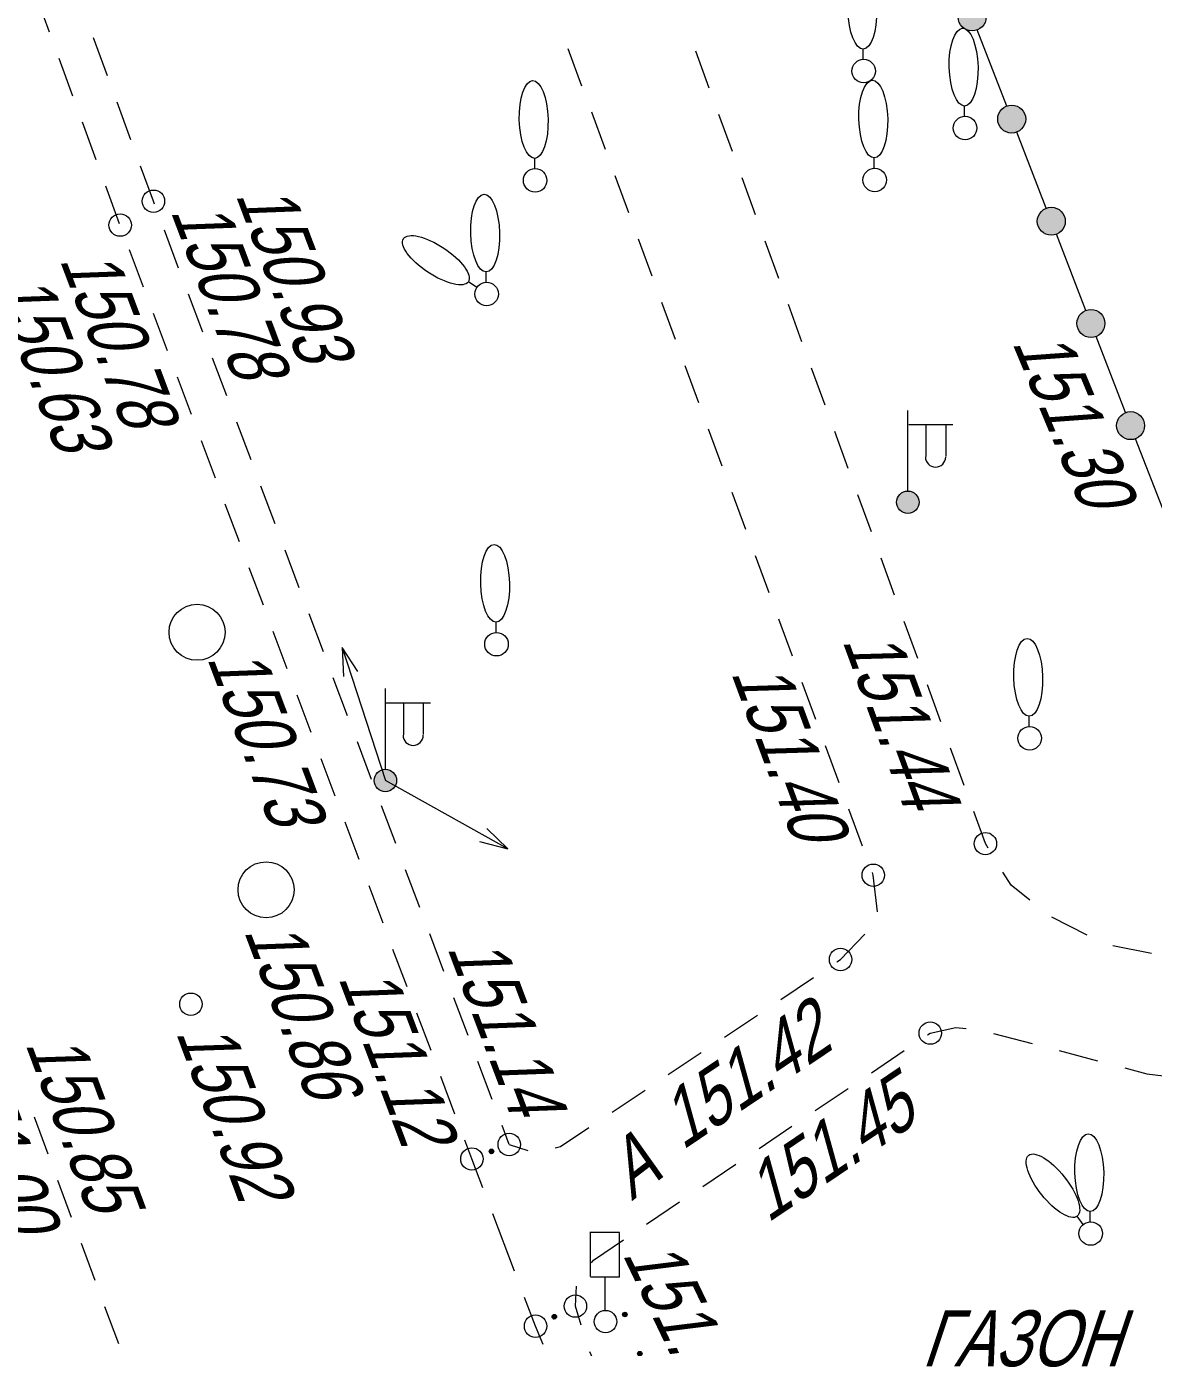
# Model space of a CAD drawing. Header units: metres. Extents: x 382 to 851, y 14083 to 14440.
# Drawn here: x 610.2 to 630.32, y 14277.81 to 14301.4 of the extents above; entities that cross this region are included whole.
import ezdxf
from ezdxf.enums import TextEntityAlignment as Align

# ---------------------------------------------------------------- set-up
doc = ezdxf.new("R2010")
doc.units = ezdxf.units.M
doc.header["$MEASUREMENT"] = 0
for name, color, linetype, lineweight in [('Бортовой камень', 7, 'Continuous', 25), ('Горизонтали', 7, 'Continuous', 25), ('Граница улицы', 7, 'Continuous', 25), ('Колодцы', 7, 'Continuous', 25), ('Леса и газоны', 7, 'Continuous', 25), ('ЛЭП', 7, 'Continuous', 25), ('Ограды', 7, 'Continuous', 25), ('Отдельно стоящее дерево', 7, 'Continuous', 25), ('Полоса деревьев', 7, 'Continuous', 25), ('Светофоры', 7, 'Continuous', 25), ('Фонари', 7, 'Continuous', 25)]:
    doc.layers.add(name, color=color, linetype=linetype, lineweight=lineweight)
doc.styles.add('Style-RUSSIAN_1251 I 0.32289', font='RUSSIAN_1251.shx', dxfattribs={"oblique": 18.5})

# ---------------------------------------------------------------- blocks, each defined once
blk = doc.blocks.new('KOLOD_27')
at = {"layer": 'Колодцы', "color": 251, "linetype": 'Continuous', "lineweight": 9}
blk.add_arc((0, 0), 0.5, 0, 360, dxfattribs=at)
blk = doc.blocks.new('PIKET_203')
at = {"layer": 'Горизонтали', "color": 251, "linetype": 'Continuous', "lineweight": 9}
blk.add_arc((0, 0), 0.2, 0, 360, dxfattribs=at)
blk = doc.blocks.new('DEREVO_273')
at = {"layer": 'Отдельно стоящее дерево', "color": 251, "linetype": 'Continuous', "lineweight": 9, "flags": 128}
blk.add_lwpolyline([(-0.007, 0.21), (-0.007, 0.393)], dxfattribs=at)
at = {"layer": 'Отдельно стоящее дерево', "color": 251, "linetype": 'Continuous', "lineweight": 9}
blk.add_arc((0, 0), 0.21, 0, 359.99999, dxfattribs=at)
blk.add_ellipse((-0.0255, 1.088), major_axis=(-0.0185, 0.695), ratio=0.3698286, dxfattribs=at)
blk = doc.blocks.new('DEREVO_274')
at = {"layer": 'Отдельно стоящее дерево', "color": 251, "linetype": 'Continuous', "lineweight": 9, "flags": 128}
blk.add_lwpolyline([(-0.007, 0.21), (-0.007, 0.393)], dxfattribs=at)
at = {"layer": 'Отдельно стоящее дерево', "color": 251, "linetype": 'Continuous', "lineweight": 9}
blk.add_arc((0, 0), 0.21, 0, 359.99999, dxfattribs=at)
blk.add_ellipse((-0.0255, 1.088), major_axis=(-0.0185, 0.695), ratio=0.3698286, dxfattribs=at)
blk = doc.blocks.new('DEREVO_275')
at = {"layer": 'Отдельно стоящее дерево', "color": 251, "linetype": 'Continuous', "lineweight": 9, "flags": 128}
blk.add_lwpolyline([(-0.007, 0.21), (-0.007, 0.393)], dxfattribs=at)
at = {"layer": 'Отдельно стоящее дерево', "color": 251, "linetype": 'Continuous', "lineweight": 9}
blk.add_arc((0, 0), 0.21, 0, 359.99999, dxfattribs=at)
blk.add_ellipse((-0.0255, 1.088), major_axis=(-0.0185, 0.695), ratio=0.3698286, dxfattribs=at)
blk = doc.blocks.new('DEREVO_296')
at = {"layer": 'Отдельно стоящее дерево', "color": 251, "linetype": 'Continuous', "lineweight": 9, "flags": 128}
blk.add_lwpolyline([(-0.007, 0.21), (-0.007, 0.393)], dxfattribs=at)
at = {"layer": 'Отдельно стоящее дерево', "color": 251, "linetype": 'Continuous', "lineweight": 9}
blk.add_arc((0, 0), 0.21, 0, 360, dxfattribs=at)
blk.add_ellipse((-0.025, 1.088), major_axis=(-0.019, 0.695), ratio=0.369829, dxfattribs=at)
blk = doc.blocks.new('DEREVO_297')
at = {"layer": 'Отдельно стоящее дерево', "color": 251, "linetype": 'Continuous', "lineweight": 9, "flags": 128}
blk.add_lwpolyline([(-0.007, 0.21), (-0.007, 0.393)], dxfattribs=at)
at = {"layer": 'Отдельно стоящее дерево', "color": 251, "linetype": 'Continuous', "lineweight": 9}
blk.add_arc((0.00039, -0.00009), 0.21, 0, 359.999994, dxfattribs=at)
blk.add_ellipse((-0.02511, 1.08791), major_axis=(-0.0185, 0.695), ratio=0.36982862, dxfattribs=at)
blk = doc.blocks.new('DEREVO_301')
at = {"layer": 'Отдельно стоящее дерево', "color": 251, "linetype": 'Continuous', "lineweight": 9, "flags": 128}
blk.add_lwpolyline([(-0.007, 0.21), (-0.007, 0.393)], dxfattribs=at)
at = {"layer": 'Отдельно стоящее дерево', "color": 251, "linetype": 'Continuous', "lineweight": 9}
blk.add_arc((-0.00007, -0.00034), 0.21, 0, 359.999994, dxfattribs=at)
blk.add_ellipse((-0.02557, 1.08766), major_axis=(-0.0185, 0.695), ratio=0.36982862, dxfattribs=at)
blk = doc.blocks.new('DEREVO_302')
at = {"layer": 'Отдельно стоящее дерево', "color": 251, "linetype": 'Continuous', "lineweight": 9, "flags": 128}
blk.add_lwpolyline([(-0.007, 0.21), (-0.007, 0.393)], dxfattribs=at)
at = {"layer": 'Отдельно стоящее дерево', "color": 251, "linetype": 'Continuous', "lineweight": 9}
blk.add_arc((0, 0), 0.21, 0, 360, dxfattribs=at)
blk.add_ellipse((-0.025, 1.088), major_axis=(-0.018, 0.695), ratio=0.369829, dxfattribs=at)
blk = doc.blocks.new('DEREVO_303')
at = {"layer": 'Отдельно стоящее дерево', "color": 251, "linetype": 'Continuous', "lineweight": 9, "flags": 128}
blk.add_lwpolyline([(-0.007, 0.21), (-0.007, 0.393)], dxfattribs=at)
at = {"layer": 'Отдельно стоящее дерево', "color": 251, "linetype": 'Continuous', "lineweight": 9}
blk.add_arc((0, 0), 0.21, 0, 360, dxfattribs=at)
blk.add_ellipse((-0.026, 1.088), major_axis=(-0.019, 0.695), ratio=0.369829, dxfattribs=at)
blk = doc.blocks.new('KOLOD_52')
at = {"layer": 'Колодцы', "color": 251, "linetype": 'Continuous', "lineweight": 9}
blk.add_arc((0, 0), 0.5, 0, 360, dxfattribs=at)
blk = doc.blocks.new('DORZN1_16')
at = {"layer": 'Светофоры', "color": 251, "linetype": 'Continuous', "lineweight": 9}
for p, q in [((-0.27, 0.806), (-0.27, 1.603)), ((-0.27, 1.598), (0.252, 1.598)), ((0.252, 0.792), (0.252, 1.589)), ((-0.27, 0.801), (0.248, 0.801)), ((-0.004, 0.2), (-0.004, 0.801))]:
    blk.add_line(p, q, dxfattribs=at)
blk.add_arc((0, 0), 0.2, 0, 360, dxfattribs=at)
blk = doc.blocks.new('DEREVO_305')
at = {"layer": 'Отдельно стоящее дерево', "color": 251, "linetype": 'Continuous', "lineweight": 9, "flags": 128}
blk.add_lwpolyline([(-0.007, 0.21), (-0.007, 0.393)], dxfattribs=at)
at = {"layer": 'Отдельно стоящее дерево', "color": 251, "linetype": 'Continuous', "lineweight": 9}
blk.add_arc((0, 0), 0.21, 0, 360, dxfattribs=at)
blk.add_ellipse((-0.025, 1.088), major_axis=(-0.019, 0.695), ratio=0.369829, dxfattribs=at)
blk = doc.blocks.new('msdElementTypeLineString_74')
at = {"layer": 'Полоса деревьев', "color": 251, "linetype": 'Continuous', "lineweight": 9}
for p, q in [((22.307, 10.022), (22.26, 9.988)), ((22.313, 10.021), (22.26, 9.981)), ((22.301, 10.024), (22.261, 9.994)), ((22.318, 10.018), (22.261, 9.975)), ((22.323, 10.016), (22.263, 9.971)), ((22.327, 10.012), (22.264, 9.966)), ((22.29, 10.022), (22.266, 10.004)), ((22.331, 10.009), (22.266, 9.961)), ((22.333, 10.004), (22.27, 9.958)), ((22.335, 10), (22.274, 9.954)), ((22.337, 9.995), (22.278, 9.951)), ((22.339, 9.99), (22.282, 9.948)), ((22.338, 9.983), (22.289, 9.946)), ((22.338, 9.977), (22.295, 9.945)), ((22.335, 9.968), (22.304, 9.945)), ((22.33, 9.958), (22.322, 9.953)), ((21.699, 9.576), (21.659, 9.546)), ((21.705, 9.574), (21.659, 9.539)), ((21.712, 9.572), (21.659, 9.533)), ((21.717, 9.57), (21.659, 9.527)), ((21.722, 9.567), (21.662, 9.523)), ((21.725, 9.564), (21.663, 9.517)), ((21.688, 9.574), (21.664, 9.556)), ((21.729, 9.561), (21.665, 9.513)), ((21.731, 9.556), (21.669, 9.509)), ((21.734, 9.551), (21.673, 9.506)), ((21.736, 9.547), (21.676, 9.503)), ((21.737, 9.542), (21.681, 9.5)), ((21.737, 9.535), (21.687, 9.498)), ((21.737, 9.529), (21.693, 9.497)), ((21.733, 9.52), (21.703, 9.497)), ((21.728, 9.51), (21.721, 9.505)), ((21.11, 9.124), (21.057, 9.085)), ((21.098, 9.128), (21.058, 9.098)), ((21.104, 9.126), (21.058, 9.091)), ((21.116, 9.122), (21.058, 9.079)), ((21.12, 9.119), (21.06, 9.075)), ((21.124, 9.116), (21.061, 9.069)), ((21.087, 9.126), (21.063, 9.108)), ((21.128, 9.113), (21.064, 9.065)), ((21.13, 9.108), (21.067, 9.061)), ((21.132, 9.103), (21.071, 9.058)), ((21.134, 9.099), (21.075, 9.054)), ((21.136, 9.093), (21.08, 9.052)), ((21.136, 9.087), (21.086, 9.05)), ((21.135, 9.081), (21.092, 9.048)), ((21.132, 9.072), (21.101, 9.049)), ((21.127, 9.062), (21.12, 9.057)), ((20.496, 8.68), (20.456, 8.65)), ((20.503, 8.678), (20.456, 8.643)), ((20.509, 8.676), (20.456, 8.637)), ((20.514, 8.674), (20.456, 8.631)), ((20.519, 8.671), (20.459, 8.626)), ((20.523, 8.668), (20.46, 8.621)), ((20.485, 8.678), (20.461, 8.66)), ((20.526, 8.664), (20.462, 8.617)), ((20.529, 8.66), (20.466, 8.613)), ((20.531, 8.655), (20.47, 8.61)), ((20.533, 8.651), (20.474, 8.606)), ((20.534, 8.645), (20.478, 8.604)), ((20.534, 8.639), (20.484, 8.602)), ((20.534, 8.633), (20.491, 8.6)), ((20.53, 8.624), (20.5, 8.601)), ((20.525, 8.614), (20.518, 8.608)), ((19.907, 8.228), (19.854, 8.189)), ((19.895, 8.231), (19.855, 8.202)), ((19.901, 8.23), (19.855, 8.195)), ((19.913, 8.226), (19.855, 8.183)), ((19.917, 8.223), (19.857, 8.178)), ((19.921, 8.22), (19.859, 8.173)), ((19.884, 8.229), (19.86, 8.212)), ((19.925, 8.216), (19.861, 8.169)), ((19.927, 8.212), (19.865, 8.165)), ((19.929, 8.207), (19.868, 8.162)), ((19.932, 8.203), (19.872, 8.158)), ((19.933, 8.197), (19.877, 8.155)), ((19.933, 8.191), (19.883, 8.154)), ((19.932, 8.185), (19.889, 8.152)), ((19.929, 8.176), (19.899, 8.153)), ((19.924, 8.166), (19.917, 8.16)), ((17.088, 6.14), (17.048, 6.11)), ((17.095, 6.139), (17.048, 6.104)), ((17.101, 6.137), (17.048, 6.098)), ((17.106, 6.135), (17.048, 6.092)), ((17.077, 6.138), (17.053, 6.12)), ((17.111, 6.132), (17.051, 6.087)), ((17.115, 6.129), (17.052, 6.082)), ((17.118, 6.125), (17.054, 6.077)), ((17.121, 6.121), (17.058, 6.074)), ((17.123, 6.116), (17.062, 6.071)), ((17.125, 6.111), (17.066, 6.067)), ((17.126, 6.106), (17.07, 6.064)), ((17.126, 6.1), (17.076, 6.063)), ((17.126, 6.093), (17.083, 6.061)), ((17.122, 6.085), (17.092, 6.062)), ((17.117, 6.075), (17.11, 6.069)), ((16.499, 5.689), (16.446, 5.65)), ((16.487, 5.692), (16.447, 5.662)), ((16.493, 5.691), (16.447, 5.656)), ((16.505, 5.687), (16.447, 5.644)), ((16.509, 5.684), (16.449, 5.639)), ((16.513, 5.681), (16.451, 5.634)), ((16.476, 5.69), (16.452, 5.672)), ((16.517, 5.677), (16.453, 5.629)), ((16.519, 5.673), (16.457, 5.626)), ((16.521, 5.668), (16.46, 5.622)), ((16.523, 5.663), (16.464, 5.619)), ((16.525, 5.658), (16.469, 5.616)), ((16.525, 5.652), (16.475, 5.615)), ((16.524, 5.645), (16.481, 5.613)), ((16.521, 5.637), (16.49, 5.614)), ((16.516, 5.627), (16.509, 5.621)), ((15.886, 5.244), (15.845, 5.214)), ((15.892, 5.242), (15.845, 5.208)), ((15.898, 5.241), (15.845, 5.201)), ((15.903, 5.239), (15.846, 5.196)), ((15.908, 5.236), (15.848, 5.191)), ((15.912, 5.232), (15.849, 5.186)), ((15.875, 5.242), (15.85, 5.224)), ((15.915, 5.229), (15.851, 5.181)), ((15.918, 5.224), (15.855, 5.178)), ((15.92, 5.22), (15.859, 5.174)), ((15.922, 5.215), (15.863, 5.171)), ((15.923, 5.21), (15.867, 5.168)), ((15.923, 5.204), (15.873, 5.167)), ((15.923, 5.197), (15.88, 5.165)), ((15.92, 5.188), (15.889, 5.166)), ((15.915, 5.178), (15.907, 5.173)), ((0.343, 4.777), (0.332, 4.813)), ((0.335, 4.785), (0.333, 4.794)), ((0.35, 4.771), (0.334, 4.823)), ((0.356, 4.769), (0.338, 4.828)), ((0.362, 4.766), (0.341, 4.833)), ((0.367, 4.766), (0.346, 4.836)), ((0.372, 4.766), (0.35, 4.839)), ((0.378, 4.767), (0.355, 4.841)), ((0.383, 4.767), (0.359, 4.844)), ((0.387, 4.77), (0.364, 4.844)), ((0.392, 4.772), (0.369, 4.844)), ((0.396, 4.776), (0.374, 4.844)), ((0.4, 4.78), (0.38, 4.843)), ((0.403, 4.785), (0.386, 4.841)), ((0.407, 4.791), (0.392, 4.838)), ((0.409, 4.802), (0.4, 4.83)), ((15.287, 4.809), (15.231, 4.774)), ((15.281, 4.811), (15.232, 4.78)), ((15.292, 4.807), (15.232, 4.768)), ((15.275, 4.813), (15.233, 4.786)), ((15.297, 4.803), (15.233, 4.763)), ((15.3, 4.8), (15.234, 4.758)), ((15.304, 4.796), (15.236, 4.753)), ((15.264, 4.812), (15.239, 4.796)), ((15.306, 4.791), (15.24, 4.749)), ((15.307, 4.787), (15.243, 4.746)), ((15.309, 4.782), (15.247, 4.742)), ((15.31, 4.777), (15.251, 4.739)), ((15.31, 4.77), (15.257, 4.737)), ((15.309, 4.764), (15.263, 4.735)), ((15.305, 4.755), (15.273, 4.735)), ((15.299, 4.746), (15.292, 4.741)), ((14.655, 4.406), (14.599, 4.37)), ((14.66, 4.403), (14.599, 4.364)), ((14.649, 4.408), (14.6, 4.376)), ((14.643, 4.41), (14.601, 4.383)), ((14.664, 4.4), (14.601, 4.36)), ((14.668, 4.396), (14.602, 4.354)), ((14.672, 4.393), (14.604, 4.349)), ((14.632, 4.409), (14.606, 4.392)), ((14.673, 4.388), (14.608, 4.346)), ((14.675, 4.383), (14.611, 4.342)), ((14.677, 4.378), (14.615, 4.338)), ((14.678, 4.373), (14.619, 4.335)), ((14.677, 4.367), (14.625, 4.333)), ((14.677, 4.36), (14.631, 4.331)), ((14.673, 4.352), (14.641, 4.331)), ((14.667, 4.342), (14.659, 4.337)), ((0.613, 4.074), (0.597, 4.109)), ((0.621, 4.069), (0.599, 4.118)), ((0.604, 4.082), (0.601, 4.09)), ((0.627, 4.067), (0.602, 4.124)), ((0.633, 4.066), (0.605, 4.13)), ((0.638, 4.066), (0.608, 4.134)), ((0.643, 4.067), (0.613, 4.137)), ((0.648, 4.068), (0.617, 4.14)), ((0.653, 4.069), (0.621, 4.143)), ((0.657, 4.072), (0.626, 4.144)), ((0.662, 4.075), (0.631, 4.144)), ((0.665, 4.079), (0.636, 4.145)), ((0.669, 4.084), (0.642, 4.144)), ((0.672, 4.089), (0.648, 4.143)), ((0.675, 4.095), (0.654, 4.141)), ((0.675, 4.106), (0.663, 4.134)), ((11.675, 2.575), (11.617, 2.543)), ((11.68, 2.572), (11.617, 2.538)), ((11.669, 2.578), (11.618, 2.55)), ((11.684, 2.569), (11.618, 2.533)), ((11.663, 2.58), (11.619, 2.556)), ((11.687, 2.565), (11.619, 2.527)), ((11.691, 2.561), (11.621, 2.523)), ((11.692, 2.556), (11.624, 2.519)), ((11.652, 2.58), (11.625, 2.565)), ((11.694, 2.552), (11.627, 2.515)), ((11.695, 2.547), (11.63, 2.511)), ((11.696, 2.541), (11.635, 2.507)), ((11.695, 2.535), (11.64, 2.505)), ((11.694, 2.529), (11.646, 2.503)), ((11.689, 2.52), (11.656, 2.502)), ((11.683, 2.511), (11.675, 2.507)), ((11.018, 2.213), (10.96, 2.181)), ((11.023, 2.21), (10.96, 2.175)), ((11.012, 2.215), (10.961, 2.187)), ((11.006, 2.218), (10.962, 2.194)), ((11.027, 2.207), (10.962, 2.17)), ((11.031, 2.203), (10.962, 2.165)), ((11.034, 2.199), (10.964, 2.16)), ((11.035, 2.194), (10.967, 2.156)), ((10.995, 2.217), (10.969, 2.203)), ((11.037, 2.189), (10.97, 2.152)), ((11.039, 2.184), (10.974, 2.149)), ((11.039, 2.179), (10.978, 2.145)), ((11.038, 2.173), (10.984, 2.143)), ((11.037, 2.166), (10.99, 2.14)), ((11.032, 2.158), (10.999, 2.14)), ((11.026, 2.149), (11.018, 2.145)), ((10.353, 1.875), (10.288, 1.844)), ((10.348, 1.879), (10.289, 1.85)), ((10.343, 1.881), (10.29, 1.856)), ((10.357, 1.872), (10.29, 1.839)), ((10.36, 1.868), (10.29, 1.834)), ((10.363, 1.864), (10.291, 1.829)), ((10.337, 1.884), (10.292, 1.862)), ((10.365, 1.859), (10.294, 1.825)), ((10.366, 1.854), (10.297, 1.821)), ((10.326, 1.884), (10.299, 1.871)), ((10.367, 1.849), (10.3, 1.817)), ((10.368, 1.843), (10.304, 1.813)), ((10.366, 1.837), (10.31, 1.81)), ((10.365, 1.831), (10.316, 1.807)), ((10.36, 1.823), (10.325, 1.806)), ((10.353, 1.814), (10.345, 1.81)), ((2.937, 1.448), (2.879, 1.487)), ((2.931, 1.446), (2.879, 1.481)), ((2.941, 1.451), (2.88, 1.492)), ((2.925, 1.444), (2.88, 1.474)), ((2.945, 1.454), (2.882, 1.497)), ((2.949, 1.458), (2.884, 1.502)), ((2.915, 1.444), (2.884, 1.466)), ((2.952, 1.462), (2.886, 1.506)), ((2.954, 1.466), (2.89, 1.51)), ((2.956, 1.471), (2.894, 1.513)), ((2.904, 1.446), (2.897, 1.451)), ((2.957, 1.476), (2.898, 1.517)), ((2.958, 1.482), (2.903, 1.519)), ((2.957, 1.488), (2.909, 1.521)), ((2.957, 1.495), (2.915, 1.523)), ((2.951, 1.505), (2.926, 1.521)), ((9.673, 1.553), (9.613, 1.524)), ((9.678, 1.55), (9.613, 1.519)), ((9.681, 1.546), (9.614, 1.514)), ((9.685, 1.542), (9.614, 1.508)), ((9.667, 1.556), (9.615, 1.531)), ((9.661, 1.559), (9.616, 1.537)), ((9.688, 1.538), (9.616, 1.503)), ((9.689, 1.533), (9.619, 1.499)), ((9.69, 1.528), (9.622, 1.495)), ((9.65, 1.559), (9.623, 1.546)), ((9.691, 1.523), (9.625, 1.491)), ((9.692, 1.518), (9.629, 1.488)), ((9.69, 1.512), (9.634, 1.485)), ((9.689, 1.505), (9.64, 1.482)), ((9.684, 1.498), (9.65, 1.481)), ((9.677, 1.489), (9.669, 1.485)), ((8.997, 1.228), (8.937, 1.199)), ((9.002, 1.224), (8.937, 1.193)), ((9.006, 1.221), (8.938, 1.188)), ((8.991, 1.23), (8.939, 1.205)), ((9.009, 1.217), (8.939, 1.183)), ((8.985, 1.233), (8.94, 1.212)), ((9.012, 1.213), (8.94, 1.178)), ((9.013, 1.208), (8.943, 1.174)), ((9.014, 1.203), (8.946, 1.17)), ((8.974, 1.233), (8.947, 1.22)), ((9.016, 1.198), (8.949, 1.166)), ((9.016, 1.193), (8.953, 1.162)), ((9.015, 1.186), (8.959, 1.159)), ((9.013, 1.18), (8.965, 1.157)), ((3.559, 1.029), (3.501, 1.068)), ((3.564, 1.032), (3.502, 1.073)), ((3.553, 1.027), (3.502, 1.062)), ((3.547, 1.025), (3.502, 1.055)), ((3.567, 1.035), (3.504, 1.078)), ((3.571, 1.039), (3.506, 1.083)), ((3.537, 1.025), (3.506, 1.047)), ((3.574, 1.043), (3.508, 1.087)), ((3.576, 1.047), (3.512, 1.091)), ((3.578, 1.052), (3.516, 1.094)), ((3.526, 1.027), (3.519, 1.032)), ((3.579, 1.057), (3.52, 1.098)), ((3.58, 1.063), (3.525, 1.1)), ((3.579, 1.069), (3.531, 1.102)), ((3.579, 1.076), (3.537, 1.104)), ((3.573, 1.086), (3.548, 1.102)), ((9.008, 1.172), (8.974, 1.156)), ((9.001, 1.163), (8.993, 1.159)), ((4.239, 0.704), (4.171, 0.734)), ((4.235, 0.701), (4.171, 0.729)), ((4.242, 0.709), (4.172, 0.739)), ((4.229, 0.698), (4.173, 0.723)), ((4.245, 0.713), (4.174, 0.744)), ((4.224, 0.695), (4.174, 0.717)), ((4.248, 0.717), (4.175, 0.749)), ((4.249, 0.722), (4.178, 0.753)), ((4.214, 0.693), (4.18, 0.709)), ((4.25, 0.727), (4.182, 0.757)), ((4.25, 0.732), (4.184, 0.761)), ((4.25, 0.738), (4.189, 0.765)), ((4.248, 0.744), (4.195, 0.768)), ((4.246, 0.75), (4.201, 0.771)), ((4.239, 0.759), (4.212, 0.771)), ((4.203, 0.693), (4.195, 0.697)), ((4.947, 0.452), (4.874, 0.475)), ((4.949, 0.456), (4.875, 0.48)), ((4.952, 0.461), (4.876, 0.485)), ((4.952, 0.466), (4.878, 0.49)), ((4.953, 0.471), (4.881, 0.494)), ((4.952, 0.476), (4.884, 0.499)), ((4.951, 0.482), (4.888, 0.502)), ((4.949, 0.488), (4.894, 0.506)), ((4.947, 0.494), (4.899, 0.509)), ((4.939, 0.502), (4.91, 0.511)), ((4.944, 0.448), (4.874, 0.47)), ((4.941, 0.443), (4.874, 0.465)), ((4.935, 0.44), (4.876, 0.459)), ((4.93, 0.436), (4.879, 0.453)), ((4.921, 0.434), (4.885, 0.446)), ((4.91, 0.432), (4.901, 0.435)), ((5.683, 0.308), (5.604, 0.32)), ((5.682, 0.303), (5.605, 0.315)), ((5.68, 0.298), (5.605, 0.31)), ((5.678, 0.293), (5.605, 0.305)), ((5.683, 0.313), (5.606, 0.325)), ((5.676, 0.289), (5.606, 0.299)), ((5.683, 0.318), (5.609, 0.329)), ((5.671, 0.284), (5.61, 0.294)), ((5.682, 0.323), (5.611, 0.334)), ((5.666, 0.28), (5.613, 0.288)), ((5.68, 0.329), (5.614, 0.339)), ((5.676, 0.334), (5.619, 0.343)), ((5.657, 0.276), (5.62, 0.282)), ((5.673, 0.34), (5.624, 0.347)), ((5.664, 0.346), (5.634, 0.351)), ((5.647, 0.273), (5.638, 0.274))]:
    blk.add_line(p, q, dxfattribs=at)
for centre, radius in [((22.299, 9.984), 0.04), ((21.698, 9.536), 0.04), ((21.096, 9.088), 0.04), ((20.495, 8.64), 0.04), ((19.893, 8.192), 0.04), ((19.152, 7.639), 0.175), ((18.49, 7.146), 0.25), ((17.834, 6.646), 0.175), ((17.087, 6.101), 0.04), ((16.485, 5.652), 0.04), ((15.884, 5.204), 0.04), ((0.37, 4.805), 0.04), ((15.271, 4.774), 0.04), ((14.638, 4.37), 0.04), ((0.636, 4.106), 0.04), ((13.859, 3.872), 0.175), ((13.163, 3.429), 0.25), ((1.111, 3.313), 0.175), ((12.473, 2.977), 0.175), ((1.669, 2.705), 0.25), ((11.656, 2.541), 0.04), ((2.219, 2.09), 0.175), ((10.999, 2.179), 0.04), ((10.328, 1.845), 0.04), ((2.919, 1.483), 0.04), ((9.652, 1.52), 0.04), ((8.976, 1.194), 0.04), ((3.541, 1.064), 0.04), ((8.126, 0.834), 0.175), ((4.211, 0.732), 0.04), ((7.352, 0.547), 0.25), ((4.913, 0.472), 0.04), ((5.644, 0.313), 0.04), ((6.582, 0.252), 0.175)]:
    blk.add_circle(centre, radius, dxfattribs=at)
blk = doc.blocks.new('msdElementTypeLine_20')
at = {"layer": 'Граница улицы', "color": 251, "linetype": 'Continuous', "lineweight": 9}
for p, q in [((0.35, 0.181), (0.415, 0.206)), ((0.35, 0.176), (0.419, 0.202)), ((0.351, 0.171), (0.422, 0.198)), ((0.352, 0.187), (0.41, 0.21)), ((0.352, 0.166), (0.424, 0.194)), ((0.353, 0.16), (0.427, 0.189)), ((0.354, 0.193), (0.404, 0.213)), ((0.355, 0.156), (0.428, 0.184)), ((0.358, 0.152), (0.428, 0.179)), ((0.359, 0.201), (0.395, 0.214)), ((0.362, 0.148), (0.429, 0.174)), ((0.366, 0.144), (0.428, 0.168)), ((0.367, 0.209), (0.375, 0.212)), ((0.372, 0.141), (0.426, 0.162)), ((0.377, 0.138), (0.424, 0.156)), ((0.389, 0.137), (0.417, 0.148))]:
    blk.add_line(p, q, dxfattribs=at)
blk.add_circle((0.39, 0.176), 0.04, dxfattribs=at)
blk = doc.blocks.new('msdElementTypeLine_21')
at = {"layer": 'Граница улицы', "color": 251, "linetype": 'Continuous', "lineweight": 9}
for p, q in [((0.335, 0.21), (0.398, 0.241)), ((0.336, 0.216), (0.392, 0.244)), ((0.336, 0.205), (0.402, 0.238)), ((0.338, 0.222), (0.386, 0.247)), ((0.343, 0.23), (0.377, 0.248)), ((0.349, 0.239), (0.357, 0.243)), ((0.337, 0.2), (0.405, 0.234)), ((0.338, 0.195), (0.408, 0.23)), ((0.34, 0.19), (0.411, 0.226)), ((0.343, 0.186), (0.412, 0.221)), ((0.346, 0.182), (0.413, 0.215)), ((0.35, 0.178), (0.414, 0.211)), ((0.355, 0.175), (0.414, 0.205)), ((0.361, 0.172), (0.413, 0.198)), ((0.367, 0.17), (0.411, 0.192)), ((0.378, 0.17), (0.405, 0.183))]:
    blk.add_line(p, q, dxfattribs=at)
blk.add_circle((0.375, 0.209), 0.04, dxfattribs=at)
blk = doc.blocks.new('PIKET_224')
at = {"layer": 'Горизонтали', "color": 251, "linetype": 'Continuous', "lineweight": 9}
blk.add_arc((0, 0), 0.2, 0, 360, dxfattribs=at)
blk = doc.blocks.new('PIKET_225')
at = {"layer": 'Горизонтали', "color": 251, "linetype": 'Continuous', "lineweight": 9}
blk.add_arc((0, 0), 0.2, 0, 360, dxfattribs=at)
blk = doc.blocks.new('PIKET_226')
at = {"layer": 'Горизонтали', "color": 251, "linetype": 'Continuous', "lineweight": 9}
blk.add_arc((0, 0), 0.2, 0, 360, dxfattribs=at)
blk = doc.blocks.new('PIKET_227')
at = {"layer": 'Горизонтали', "color": 251, "linetype": 'Continuous', "lineweight": 9}
blk.add_arc((0, 0), 0.2, 0, 360, dxfattribs=at)
blk = doc.blocks.new('PIKET_228')
at = {"layer": 'Горизонтали', "color": 251, "linetype": 'Continuous', "lineweight": 9}
blk.add_arc((0, 0), 0.2, 0, 360, dxfattribs=at)
blk = doc.blocks.new('PIKET_229')
at = {"layer": 'Горизонтали', "color": 251, "linetype": 'Continuous', "lineweight": 9}
blk.add_arc((0, 0), 0.2, 0, 360, dxfattribs=at)
blk = doc.blocks.new('FNRM1_1')
at = {"layer": 'Фонари', "linetype": 'Continuous', "lineweight": 9}
h = blk.add_hatch(color=251, dxfattribs=at)
edge = h.paths.add_edge_path()
edge.add_arc((0, 0), 0.2, 0, 360)
at = {"layer": 'Фонари', "color": 251, "linetype": 'Continuous', "lineweight": 9}
for p, q in [((0.003, 0.2), (0.003, 1.641)), ((0.017, 1.388), (0.805, 1.388)), ((0.322, 1.371), (0.322, 0.816)), ((0.676, 1.378), (0.676, 0.823))]:
    blk.add_line(p, q, dxfattribs=at)
blk.add_circle((0, 0), 0.2, dxfattribs=at)
blk.add_arc((0.496, 0.809), 0.181, 180, 0, dxfattribs=at)
blk = doc.blocks.new('PIKET_232')
at = {"layer": 'Горизонтали', "color": 251, "linetype": 'Continuous', "lineweight": 9}
blk.add_arc((0, 0), 0.2, 0, 360, dxfattribs=at)
blk = doc.blocks.new('DEREVO_307')
at = {"layer": 'Отдельно стоящее дерево', "color": 251, "linetype": 'Continuous', "lineweight": 9, "flags": 128}
blk.add_lwpolyline([(-0.007, 0.21), (-0.007, 0.393)], dxfattribs=at)
at = {"layer": 'Отдельно стоящее дерево', "color": 251, "linetype": 'Continuous', "lineweight": 9}
blk.add_arc((0.00004, -0.00008), 0.21, 0, 359.999994, dxfattribs=at)
blk.add_ellipse((-0.02546, 1.08792), major_axis=(-0.0185, 0.695), ratio=0.36982862, dxfattribs=at)
blk = doc.blocks.new('FNRM1_5')
at = {"layer": 'Фонари', "linetype": 'Continuous', "lineweight": 9}
h = blk.add_hatch(color=251, dxfattribs=at)
edge = h.paths.add_edge_path()
edge.add_arc((0, 0), 0.2, 0, 360)
at = {"layer": 'Фонари', "color": 251, "linetype": 'Continuous', "lineweight": 9}
for p, q in [((0.003, 0.2), (0.003, 1.641)), ((0.017, 1.388), (0.805, 1.388)), ((0.322, 1.371), (0.322, 0.816)), ((0.676, 1.378), (0.676, 0.823))]:
    blk.add_line(p, q, dxfattribs=at)
blk.add_circle((0, 0), 0.2, dxfattribs=at)
blk.add_arc((0.496, 0.809), 0.181, 180, 0, dxfattribs=at)
blk = doc.blocks.new('PIKET_233')
at = {"layer": 'Горизонтали', "color": 251, "linetype": 'Continuous', "lineweight": 9}
blk.add_arc((0, 0), 0.2, 0, 360, dxfattribs=at)
blk = doc.blocks.new('PIKET_234')
at = {"layer": 'Горизонтали', "color": 251, "linetype": 'Continuous', "lineweight": 9}
blk.add_arc((0, 0), 0.2, 0, 360, dxfattribs=at)
blk = doc.blocks.new('msdElementTypeShape_1')
at = {"layer": 'Граница улицы', "color": 251, "linetype": 'Continuous', "lineweight": 9}
for p, q in [((15.791, 13.279), (16.349, 13.718)), ((18.827, 13.583), (19.384, 13.142)), ((14.84, 12.531), (15.398, 12.97)), ((13.889, 11.783), (14.447, 12.222)), ((12.939, 11.036), (13.496, 11.474)), ((21.799, 11.509), (22.417, 11.161)), ((22.853, 10.916), (23.471, 10.568)), ((11.988, 10.288), (12.546, 10.726)), ((7.466, 10.387), (8.152, 10.207)), ((23.849, 10.319), (23.28, 9.895)), ((5.284, 9.684), (5.872, 10.08)), ((8.636, 10.079), (9.322, 9.899)), ((22.879, 9.597), (22.31, 9.173)), ((4.281, 9.008), (4.869, 9.404)), ((21.909, 8.874), (21.34, 8.45)), ((3.278, 8.331), (3.866, 8.728)), ((2.275, 7.655), (2.863, 8.052)), ((20.939, 8.151), (20.37, 7.727)), ((1.272, 6.979), (1.86, 7.376)), ((19.969, 7.429), (19.4, 7.005)), ((18.999, 6.706), (18.43, 6.282)), ((18.029, 5.983), (17.46, 5.559)), ((0, 5.517), (0.02, 5.871)), ((0.105, 5.178), (0, 5.517)), ((17.059, 5.261), (16.49, 4.837)), ((0.546, 4.054), (0.259, 4.703)), ((16.069, 4.567), (15.471, 4.186)), ((15.05, 3.916), (14.451, 3.535)), ((12.994, 2.643), (12.372, 2.3)), ((10.851, 1.523), (10.211, 1.215)), ((8.642, 0.542), (7.976, 0.296)), ((6.303, 0.043), (5.602, 0.149)), ((7.494, 0.171), (6.796, 0.04))]:
    blk.add_line(p, q, dxfattribs=at)
at = {"layer": 'Граница улицы', "color": 251, "linetype": 'Continuous', "lineweight": 9, "flags": 128}
for points in [[(16.742, 14.027), (17.137, 14.338), (17.343, 14.338)], [(17.82, 14.243), (18.322, 13.983), (18.435, 13.893)], [(19.776, 12.832), (19.854, 12.77), (20.359, 12.429)], [(20.773, 12.149), (21.336, 11.769), (21.363, 11.754)], [(6.287, 10.36), (6.335, 10.392), (6.79, 10.491), (6.975, 10.473)], [(10.995, 9.64), (11.2, 9.668), (11.595, 9.979)], [(9.806, 9.771), (10.202, 9.667), (10.499, 9.629)], [(0.285, 6.287), (0.322, 6.339), (0.857, 6.7)], [(1.269, 3.086), (1.063, 3.315), (0.831, 3.644)], [(14.03, 3.266), (13.44, 2.889), (13.432, 2.884)], [(2.096, 2.205), (1.803, 2.49), (1.603, 2.714)], [(11.935, 2.058), (11.74, 1.951), (11.301, 1.74)], [(2.981, 1.384), (2.84, 1.478), (2.454, 1.856)], [(4.001, 0.739), (3.815, 0.822), (3.396, 1.104)], [(9.761, 0.998), (9.393, 0.821), (9.11, 0.716)], [(5.123, 0.291), (4.711, 0.424), (4.458, 0.536)]]:
    blk.add_lwpolyline(points, dxfattribs=at)
blk = doc.blocks.new('msdElementTypeLineString_78')
at = {"layer": 'Бортовой камень', "color": 251, "linetype": 'Continuous', "lineweight": 9}
for p, q in [((14.876, 19.083), (14.628, 19.76)), ((15.297, 17.938), (15.049, 18.614)), ((16.148, 15.65), (15.894, 16.324)), ((16.579, 14.508), (16.325, 15.182)), ((17.009, 13.366), (16.755, 14.04)), ((17.44, 12.224), (17.186, 12.898)), ((17.87, 11.082), (17.616, 11.756)), ((18.301, 9.94), (18.047, 10.614)), ((18.732, 8.798), (18.477, 9.473)), ((19.162, 7.657), (18.908, 8.331)), ((19.593, 6.515), (19.339, 7.189)), ((20.023, 5.373), (19.769, 6.047)), ((20.454, 4.231), (20.2, 4.905)), ((20.884, 3.089), (20.63, 3.763)), ((21.315, 1.947), (21.061, 2.621)), ((21.746, 0.805), (21.491, 1.479)), ((22.049, 0), (21.922, 0.337))]:
    blk.add_line(p, q, dxfattribs=at)
at = {"layer": 'Бортовой камень', "color": 251, "linetype": 'Continuous', "lineweight": 9, "flags": 128}
blk.add_lwpolyline([(15.718, 16.792), (15.698, 16.844), (15.469, 17.468)], dxfattribs=at)
blk = doc.blocks.new('msdElementTypeLine_32')
at = {"layer": 'ЛЭП', "color": 251, "linetype": 'Continuous', "lineweight": 9}
for p, q in [((2.318, 8.277), (0.134, 9.494)), ((14.751, 1.351), (16.935, 0.134))]:
    blk.add_line(p, q, dxfattribs=at)
at = {"layer": 'ЛЭП', "color": 251, "linetype": 'Continuous', "lineweight": 9, "flags": 128}
for points in [[(1.817, 8.403), (2.318, 8.277), (1.946, 8.638)], [(15.252, 1.225), (14.751, 1.351), (15.123, 0.99)]]:
    blk.add_lwpolyline(points, dxfattribs=at)
blk = doc.blocks.new('msdElementTypeLine_33')
at = {"layer": 'ЛЭП', "color": 251, "linetype": 'Continuous', "lineweight": 9}
blk.add_line((8.97, 2.513), (9.742, 0.135), dxfattribs=at)
at = {"layer": 'ЛЭП', "color": 251, "linetype": 'Continuous', "lineweight": 9, "flags": 128}
blk.add_lwpolyline([(9.252, 2.08), (8.97, 2.513), (8.997, 1.995)], dxfattribs=at)
blk = doc.blocks.new('msdElementTypeLineString_81')
at = {"layer": 'Ограды', "linetype": 'Continuous', "lineweight": 9}
h = blk.add_hatch(color=251, dxfattribs=at)
edge = h.paths.add_edge_path()
edge.add_arc((8.102, 9.542), 0.25, 0, 360)
h = blk.add_hatch(color=251, dxfattribs=at)
edge = h.paths.add_edge_path()
edge.add_arc((8.809, 7.718), 0.25, 0, 360)
h = blk.add_hatch(color=251, dxfattribs=at)
edge = h.paths.add_edge_path()
edge.add_arc((9.516, 5.893), 0.25, 0, 360)
h = blk.add_hatch(color=251, dxfattribs=at)
edge = h.paths.add_edge_path()
edge.add_arc((10.223, 4.068), 0.25, 0, 360)
h = blk.add_hatch(color=251, dxfattribs=at)
edge = h.paths.add_edge_path()
edge.add_arc((10.931, 2.243), 0.25, 0, 360)
at = {"layer": 'Ограды', "color": 251, "linetype": 'Continuous', "lineweight": 9}
for p, q in [((8.719, 7.951), (8.193, 9.309)), ((9.426, 6.126), (8.9, 7.484)), ((10.133, 4.301), (9.607, 5.66)), ((10.84, 2.476), (10.314, 3.835)), ((11.547, 0.652), (11.021, 2.01))]:
    blk.add_line(p, q, dxfattribs=at)
for centre in [(8.102, 9.542), (8.102, 9.542), (8.809, 7.718), (8.809, 7.718), (9.516, 5.893), (9.516, 5.893), (10.223, 4.068), (10.223, 4.068), (10.931, 2.243), (10.931, 2.243)]:
    blk.add_circle(centre, 0.25, dxfattribs=at)
blk = doc.blocks.new('PIKET_326')
at = {"layer": 'Горизонтали', "color": 251, "linetype": 'Continuous', "lineweight": 9}
blk.add_arc((0, 0), 0.2, 0, 360, dxfattribs=at)
blk = doc.blocks.new('msdElementTypeLineString_85')
at = {"layer": 'Бортовой камень', "color": 251, "linetype": 'Continuous', "lineweight": 9}
for p, q in [((13.967, 20.121), (13.722, 20.791)), ((14.384, 18.981), (14.139, 19.651)), ((14.801, 17.841), (14.556, 18.512)), ((15.218, 16.702), (14.973, 17.372)), ((15.645, 15.566), (15.394, 16.234)), ((16.073, 14.43), (15.821, 15.098)), ((16.501, 13.295), (16.249, 13.962)), ((16.928, 12.159), (16.677, 12.827)), ((17.356, 11.023), (17.104, 11.691)), ((17.783, 9.887), (17.532, 10.555)), ((18.211, 8.752), (17.959, 9.42)), ((18.639, 7.616), (18.387, 8.284)), ((19.066, 6.48), (18.815, 7.148)), ((19.494, 5.345), (19.242, 6.012)), ((19.921, 4.209), (19.67, 4.877)), ((20.349, 3.073), (20.097, 3.741)), ((20.777, 1.938), (20.525, 2.605)), ((21.204, 0.802), (20.953, 1.47)), ((21.506, 0), (21.38, 0.334))]:
    blk.add_line(p, q, dxfattribs=at)
blk = doc.blocks.new('msdElementTypeLineString_86')
at = {"layer": 'Граница улицы', "color": 251, "linetype": 'Continuous', "lineweight": 9}
for p, q in [((0.195, 2.472), (0, 2.985)), ((0.763, 0.98), (0.373, 2.005)), ((1.136, 0), (0.941, 0.513))]:
    blk.add_line(p, q, dxfattribs=at)
blk = doc.blocks.new('msdElementTypeLineString_105')
at = {"layer": 'Граница улицы', "color": 251, "linetype": 'Continuous', "lineweight": 9}
for p, q in [((18.15, 19.045), (17.906, 19.707)), ((18.568, 17.914), (18.323, 18.576)), ((18.985, 16.782), (18.741, 17.444)), ((19.403, 15.651), (19.158, 16.313)), ((19.82, 14.519), (19.576, 15.182)), ((20.238, 13.388), (19.993, 14.05)), ((20.655, 12.256), (20.411, 12.919)), ((21.072, 11.125), (20.828, 11.787)), ((21.49, 9.994), (21.246, 10.656)), ((21.907, 8.862), (21.663, 9.524)), ((22.325, 7.731), (22.08, 8.393)), ((22.742, 6.599), (22.498, 7.262)), ((23.16, 5.468), (22.915, 6.13)), ((21.697, 2.733), (22.284, 3.125)), ((20.694, 2.063), (21.281, 2.455)), ((19.691, 1.393), (20.278, 1.785)), ((18.688, 0.723), (19.275, 1.116)), ((16.851, 0.144), (17.186, 0.034))]:
    blk.add_line(p, q, dxfattribs=at)
at = {"layer": 'Граница улицы', "color": 251, "linetype": 'Continuous', "lineweight": 9, "flags": 128}
for points in [[(23.428, 4.3), (23.35, 4.952), (23.333, 4.999)], [(22.7, 3.403), (22.766, 3.447), (23.198, 3.9)], [(17.672, 0.086), (17.764, 0.106), (18.273, 0.446)]]:
    blk.add_lwpolyline(points, dxfattribs=at)
blk = doc.blocks.new('msdElementTypeLineString_110')
at = {"layer": 'Бортовой камень', "color": 251, "linetype": 'Continuous', "lineweight": 9}
blk.add_line((0.133, 5.473), (0, 5.799), dxfattribs=at)
blk = doc.blocks.new('msdElementTypeLineString_119')
at = {"layer": 'Граница улицы', "color": 251, "linetype": 'Continuous', "lineweight": 9}
for p, q in [((11.948, 15.503), (11.706, 16.165)), ((12.362, 14.372), (12.12, 15.034)), ((12.775, 13.24), (12.533, 13.902)), ((13.189, 12.108), (12.947, 12.771)), ((13.602, 10.977), (13.36, 11.639)), ((14.016, 9.845), (13.774, 10.507)), ((14.429, 8.714), (14.187, 9.376)), ((14.843, 7.582), (14.601, 8.244)), ((15.256, 6.45), (15.014, 7.112)), ((15.67, 5.319), (15.428, 5.981)), ((16.083, 4.187), (15.841, 4.849)), ((16.497, 3.055), (16.255, 3.717)), ((18.695, 0.379), (18.066, 0.699)), ((19.844, 0.053), (19.153, 0.189))]:
    blk.add_line(p, q, dxfattribs=at)
at = {"layer": 'Граница улицы', "color": 251, "linetype": 'Continuous', "lineweight": 9, "flags": 128}
for points in [[(16.928, 1.932), (16.877, 2.014), (16.668, 2.586)], [(17.673, 1.007), (17.335, 1.273), (17.19, 1.507)]]:
    blk.add_lwpolyline(points, dxfattribs=at)
blk = doc.blocks.new('msdElementTypeLineString_132')
at = {"layer": 'Бортовой камень', "color": 251, "linetype": 'Continuous', "lineweight": 9}
for p, q in [((110.587, 31.258), (110.342, 31.917)), ((111.007, 30.129), (110.762, 30.789)), ((111.427, 29.001), (111.181, 29.661)), ((111.847, 27.872), (111.601, 28.532))]:
    blk.add_line(p, q, dxfattribs=at)

msp = doc.modelspace()

# ---------------------------------------------------------------- block references
at = {"layer": 'Бортовой камень', "color": 251, "linetype": 'Continuous', "lineweight": 9}
for name, p in [('msdElementTypeLineString_85', (596.646, 14281.173)), ('msdElementTypeLineString_78', (596.769, 14281.432)), ('msdElementTypeLineString_132', (500, 14250)), ('msdElementTypeLineString_110', (619.288, 14272.389))]:
    msp.add_blockref(name, p, dxfattribs=at)
at = {"layer": 'Горизонтали', "color": 251, "linetype": 'Continuous', "lineweight": 9}
for name, p in [('PIKET_233', (612.467, 14298.276)), ('PIKET_234', (611.873, 14297.85)), ('PIKET_232', (627.318, 14286.804)), ('PIKET_326', (625.317, 14286.24)), ('PIKET_228', (624.733, 14284.735)), ('PIKET_203', (613.136, 14283.936)), ('PIKET_229', (626.334, 14283.421)), ('PIKET_227', (618.818, 14281.432)), ('PIKET_226', (618.152, 14281.173)), ('PIKET_225', (619.999, 14278.546)), ('PIKET_224', (619.288, 14278.188))]:
    msp.add_blockref(name, p, dxfattribs=at)
at = {"layer": 'Граница улицы', "color": 251, "linetype": 'Continuous', "lineweight": 9}
for name, p in [('msdElementTypeLineString_119', (610.441, 14284.79)), ('msdElementTypeLineString_105', (601.967, 14281.288)), ('msdElementTypeShape_1', (619.999, 14273.029)), ('msdElementTypeLine_20', (618.112, 14281.133)), ('msdElementTypeLineString_86', (618.152, 14278.188)), ('msdElementTypeLine_21', (619.248, 14278.148))]:
    msp.add_blockref(name, p, dxfattribs=at)
at = {"layer": 'Колодцы', "color": 251, "linetype": 'Continuous', "lineweight": 9}
for name, p in [('KOLOD_52', (613.246, 14290.578)), ('KOLOD_27', (614.478, 14285.98))]:
    msp.add_blockref(name, p, dxfattribs=at)
at = {"layer": 'ЛЭП', "color": 251, "linetype": 'Continuous', "lineweight": 9}
for name, p in [('msdElementTypeLine_33', (606.865, 14287.796)), ('msdElementTypeLine_32', (616.473, 14278.437))]:
    msp.add_blockref(name, p, dxfattribs=at)
at = {"layer": 'Ограды', "color": 251, "linetype": 'Continuous', "lineweight": 9}
msp.add_blockref('msdElementTypeLineString_81', (618.979, 14292.025), dxfattribs=at)
at = {"layer": 'Отдельно стоящее дерево', "color": 251, "linetype": 'Continuous', "lineweight": 9}
for name, p in [('DEREVO_296', (625.145, 14300.6)), ('DEREVO_301', (626.955, 14299.583)), ('DEREVO_307', (619.28, 14298.648)), ('DEREVO_297', (625.342, 14298.655)), ('DEREVO_303', (618.414, 14296.619)), ('DEREVO_275', (618.591, 14290.365)), ('DEREVO_273', (628.108, 14288.686)), ('DEREVO_274', (629.198, 14279.841))]:
    msp.add_blockref(name, p, dxfattribs=at)
for name, p, rotation in [('DEREVO_302', (618.414, 14296.619), 54.97110618010392), ('DEREVO_305', (629.198, 14279.841), 36.96125580349046)]:
    msp.add_blockref(name, p, dxfattribs=dict(at, rotation=rotation))
at = {"layer": 'Полоса деревьев', "color": 251, "linetype": 'Continuous', "lineweight": 9}
msp.add_blockref('msdElementTypeLineString_74', (620.513, 14273.59), dxfattribs=at)
at = {"layer": 'Светофоры', "color": 251, "linetype": 'Continuous', "lineweight": 9}
msp.add_blockref('DORZN1_16', (620.537, 14278.269), dxfattribs=at)
at = {"layer": 'Фонари', "color": 251, "linetype": 'Continuous', "lineweight": 9}
for name, p in [('FNRM1_5', (625.933, 14292.9)), ('FNRM1_1', (616.607, 14287.931))]:
    msp.add_blockref(name, p, dxfattribs=at)

# ---------------------------------------------------------------- texts
at = {"layer": 'Горизонтали', "color": 251, "linetype": 'Continuous', "lineweight": 9, "style": 'Style-RUSSIAN_1251 I 0.32289', "oblique": 18.5}
for s, rotation, width, p in [('150.93', 290.6589, 0.8, (613.927, 14298.398)), ('150.78', 290.6589, 0.8, (612.768, 14298.104)), ('150.78', 290.6589, 0.8, (610.787, 14297.238)), ('150.63', 290.6589, 0.8, (609.6, 14296.804)), ('151.30', 292.632, 0.8, (627.79, 14295.757)), ('151.44', 290.1524, 0.8, (624.759, 14290.434)), ('151.40', 290.2517, 0.8, (622.772, 14289.863)), ('151.14', 290.6317, 0.8, (617.706, 14284.949)), ('151.12', 290.6317, 0.8, (615.76, 14284.416)), ('151.42', 33.9815, 0.8, (621.911, 14281.322)), ('150.92', 290.4079, 0.799996, (612.862, 14283.438)), ('151.00', 290.4079, 0.799996, (608.687, 14282.861)), ('151.45', 33.9815, 0.8, (623.432, 14280.024)), ('151.14', 295.5778, 0.8, (620.832, 14279.479))]:
    msp.add_text(s, height=1, rotation=rotation, dxfattribs=dict(at, width=width)).set_placement(p)
at = {"layer": 'Горизонтали', "color": 251, "linetype": 'Continuous', "lineweight": 9, "style": 'Style-RUSSIAN_1251 I 0.32289', "oblique": 18.5, "width": 0.799996}
msp.add_text('150.85', height=1, rotation=290.4079, dxfattribs=at).set_placement((611.112, 14283.583), align=Align.TOP_LEFT)
at = {"layer": 'Граница улицы', "color": 251, "linetype": 'Continuous', "lineweight": 9, "style": 'Style-RUSSIAN_1251 I 0.32289', "oblique": 18.5, "width": 0.799996}
msp.add_text('А', height=1, rotation=37.6677, dxfattribs=at).set_placement((621.006, 14280.417))
at = {"layer": 'Колодцы', "color": 251, "linetype": 'Continuous', "lineweight": 9, "style": 'Style-RUSSIAN_1251 I 0.32289', "oblique": 18.5, "width": 0.799996}
for s, p in [('150.73', (613.418, 14290.124)), ('150.86', (614.076, 14285.249))]:
    msp.add_text(s, height=1, rotation=290.6402, dxfattribs=at).set_placement(p)
at = {"layer": 'Леса и газоны', "color": 251, "linetype": 'Continuous', "lineweight": 9, "style": 'Style-RUSSIAN_1251 I 0.32289', "oblique": 18.5, "width": 0.799996}
msp.add_text('ГАЗОН', height=1, dxfattribs=at).set_placement((626.176, 14277.47))

doc.saveas('drawing.dxf')
